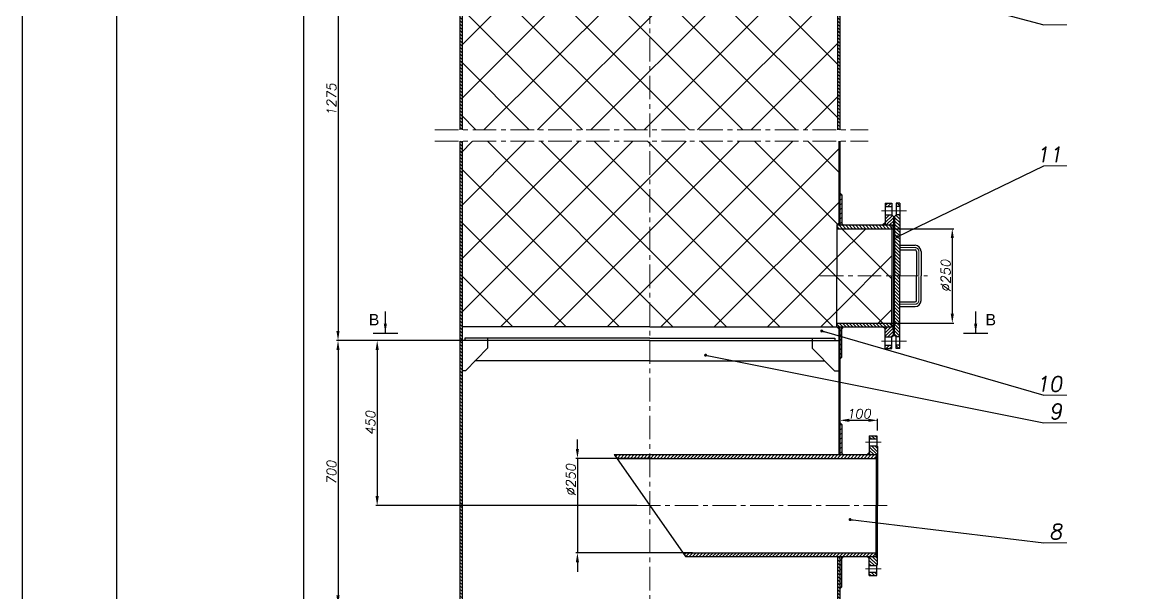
# Model space of a CAD drawing. Header units: inches. Extents: x -9 to 5931, y 0 to 8400.
# Drawn here: x -9 to 2954, y 1714 to 3223 of the extents above; entities that cross this region are included whole.
import ezdxf

# ---------------------------------------------------------------- set-up
doc = ezdxf.new("R2010")
doc.units = ezdxf.units.IN
doc.header["$LTSCALE"] = 50
doc.header["$MEASUREMENT"] = 0
doc.linetypes.add('CENTER', pattern=[2, 1.25, -0.25, 0.25, -0.25])
doc.layers.get('0').update_dxf_attribs({"plot": 0})
for name, color, linetype, lineweight in [('Dam', 2, 'Continuous', 30), ('kthuoc', 3, 'Continuous', 13), ('manh', 4, 'Continuous', 13), ('Tam', 1, 'CENTER', 13)]:
    doc.layers.add(name, color=color, linetype=linetype, lineweight=lineweight)
doc.styles.add('chu2.5', font='txt.shx', dxfattribs={"oblique": 10, "height": 25})
doc.dimstyles.new('kichthuoc2.5', dxfattribs={"dimtxt": 25, "dimasz": 25, "dimexe": 4, "dimexo": 0, "dimgap": 5, "dimtad": 1, "dimtoh": 1, "dimdec": 0, "dimzin": 0, "dimdsep": 46, "dimtxsty": 'chu2.5', "dimcen": 5, "dimclrd": 256, "dimclre": 256, "dimclrt": 256, "dimadec": 0, "dimazin": 0, "dimtfac": 1, "dimtdec": 0, "dimtmove": 0, "dimatfit": 0, "dimfxl": 0, "dimtolj": 1, "dimtzin": 0, "dimarcsym": 0})
pattern_1 = [(45, (18460.944, 809.528), (-4.4194174, 4.4194174), [])]
pattern_2 = [(45, (22698.5065, 301.532), (-6.1871843, 6.1871843), [])]
pattern_3 = [(45, (22698.5065, 909.528), (-6.1871843, 6.1871843), [])]
pattern_4 = [(45, (0, 594.69), (-70.7107, 70.7107), []), (135, (0, 594.69), (-70.7107, -70.7107), [])]
pattern_5 = [(135, (18460.944, 909.528), (-4.4194174, -4.4194174), [])]
pattern_6 = [(45, (18460.944, 909.528), (-4.4194174, 4.4194174), [])]
pattern_7 = [(135, (18460.944, 809.528), (-4.4194174, -4.4194174), [])]
pattern_8 = [(135, (0, 594.694), (-4.419417, -4.419417), [])]
pattern_9 = [(135, (0, 494.694), (-4.419417, -4.419417), [])]

# ---------------------------------------------------------------- blocks, each defined once
blk = doc.blocks.new('*D49')
at = {"layer": 'DEFPOINTS', "color": 0}
for p in [(2155.2, 2169.8), (2255.2, 2169.8), (2255.2, 2143)]:
    blk.add_point(p, dxfattribs=at)
at = {"layer": 'manh', "lineweight": -2}
for p, q in [((2155.2, 2169.8), (2155.2, 2165.8)), ((2180.2, 2169.8), (2230.2, 2169.8)), ((2255.2, 2143), (2255.2, 2173.8))]:
    blk.add_line(p, q, dxfattribs=at)
at = {"layer": 'manh'}
for points in [[(2180.2, 2174), (2180.2, 2165.7), (2155.2, 2169.8)], [(2230.2, 2174), (2230.2, 2165.7), (2255.2, 2169.8)]]:
    blk.add_solid(points, dxfattribs=at)
at = {"layer": 'manh', "insert": (2205.2, 2187.3), "char_height": 25, "attachment_point": 5, "style": 'chu2.5'}
blk.add_mtext('\\A1;100', dxfattribs=at)
blk = doc.blocks.new('*D19')
at = {"layer": 'DEFPOINTS', "color": 0}
for p in [(1082.7, 7549.3), (735, 581.1), (961.2, 581.1)]:
    blk.add_point(p, dxfattribs=at)
at = {"layer": 'manh', "lineweight": -2}
for p, q in [((1082.7, 7549.3), (731, 7549.3)), ((735, 7524.3), (735, 606.1)), ((961.2, 581.1), (731, 581.1))]:
    blk.add_line(p, q, dxfattribs=at)
at = {"layer": 'manh'}
for points in [[(730.8, 7524.3), (739.1, 7524.3), (735, 7549.3)], [(730.8, 606.1), (739.1, 606.1), (735, 581.1)]]:
    blk.add_solid(points, dxfattribs=at)
at = {"layer": 'manh', "insert": (717.5, 4065.2), "char_height": 25, "attachment_point": 5, "rotation": 90, "style": 'chu2.5'}
blk.add_mtext('\\A1;9000', dxfattribs=at)
blk = doc.blocks.new('*D17')
at = {"layer": 'DEFPOINTS', "color": 0}
for p in [(1264.3, 2381.1), (826.5, 1681.1), (1214, 1681.1)]:
    blk.add_point(p, dxfattribs=at)
at = {"layer": 'manh', "lineweight": -2}
for p, q in [((1264.3, 2381.1), (822.5, 2381.1)), ((826.5, 2356.1), (826.5, 1706.1)), ((1214, 1681.1), (822.5, 1681.1))]:
    blk.add_line(p, q, dxfattribs=at)
at = {"layer": 'manh'}
for points in [[(822.3, 2356.1), (830.6, 2356.1), (826.5, 2381.1)], [(822.3, 1706.1), (830.6, 1706.1), (826.5, 1681.1)]]:
    blk.add_solid(points, dxfattribs=at)
at = {"layer": 'manh', "insert": (809, 2031.1), "char_height": 25, "attachment_point": 5, "rotation": 90, "style": 'chu2.5'}
blk.add_mtext('\\A1;700', dxfattribs=at)
blk = doc.blocks.new('*D16')
at = {"layer": 'DEFPOINTS', "color": 0}
for p in [(852.7, 3656.1), (826.5, 2381.1), (1264.3, 2381.1)]:
    blk.add_point(p, dxfattribs=at)
at = {"layer": 'manh', "lineweight": -2}
for p, q in [((852.7, 3656.1), (822.5, 3656.1)), ((826.5, 3631.1), (826.5, 2406.1)), ((1264.3, 2381.1), (822.5, 2381.1))]:
    blk.add_line(p, q, dxfattribs=at)
at = {"layer": 'manh'}
for points in [[(822.3, 3631.1), (830.6, 3631.1), (826.5, 3656.1)], [(822.3, 2406.1), (830.6, 2406.1), (826.5, 2381.1)]]:
    blk.add_solid(points, dxfattribs=at)
at = {"layer": 'manh', "insert": (809, 3018.6), "char_height": 25, "attachment_point": 5, "rotation": 90, "style": 'chu2.5'}
blk.add_mtext('\\A1;1275', dxfattribs=at)
blk = doc.blocks.new('*D9')
at = {"layer": 'DEFPOINTS', "color": 0}
for p in [(2168.6, 2677.1), (2155.1, 2427.1), (2452.9, 2427.1)]:
    blk.add_point(p, dxfattribs=at)
at = {"layer": 'manh', "lineweight": -2}
for p, q in [((2168.6, 2677.1), (2456.9, 2677.1)), ((2452.9, 2652.1), (2452.9, 2452.1)), ((2155.1, 2427.1), (2456.9, 2427.1))]:
    blk.add_line(p, q, dxfattribs=at)
at = {"layer": 'manh'}
for points in [[(2448.8, 2652.1), (2457.1, 2652.1), (2452.9, 2677.1)], [(2448.8, 2452.1), (2457.1, 2452.1), (2452.9, 2427.1)]]:
    blk.add_solid(points, dxfattribs=at)
at = {"layer": 'manh', "insert": (2435.4, 2552.1), "char_height": 25, "attachment_point": 5, "rotation": 90, "style": 'chu2.5'}
blk.add_mtext('\\A1;%%c250', dxfattribs=at)
blk = doc.blocks.new('*D7')
at = {"layer": 'DEFPOINTS', "color": 0}
for p in [(1654.5, 2069.1), (1460.4, 1819.1), (1764.9, 1819.1)]:
    blk.add_point(p, dxfattribs=at)
at = {"layer": 'manh', "lineweight": -2}
for p, q in [((1460.4, 2094.1), (1460.4, 2119.1)), ((1654.5, 2069.1), (1456.4, 2069.1)), ((1460.4, 2069.1), (1460.4, 1819.1)), ((1764.9, 1819.1), (1456.4, 1819.1)), ((1460.4, 1794.1), (1460.4, 1769.1))]:
    blk.add_line(p, q, dxfattribs=at)
at = {"layer": 'manh'}
for points in [[(1456.2, 2094.1), (1464.5, 2094.1), (1460.4, 2069.1)], [(1456.2, 1794.1), (1464.5, 1794.1), (1460.4, 1819.1)]]:
    blk.add_solid(points, dxfattribs=at)
at = {"layer": 'manh', "insert": (1442.9, 2011.6), "char_height": 25, "attachment_point": 5, "rotation": 90, "style": 'chu2.5'}
blk.add_mtext('\\A1;%%c250', dxfattribs=at)
blk = doc.blocks.new('*D70')
at = {"layer": 'DEFPOINTS', "color": 0}
for p in [(1012.6, 2381.1), (930.2, 1944.1), (1617.9, 1944.1)]:
    blk.add_point(p, dxfattribs=at)
at = {"layer": 'kthuoc', "lineweight": -2}
for p, q in [((1012.6, 2381.1), (926.2, 2381.1)), ((930.2, 2356.1), (930.2, 1969.1)), ((1617.9, 1944.1), (926.2, 1944.1))]:
    blk.add_line(p, q, dxfattribs=at)
at = {"layer": 'kthuoc'}
for points in [[(926, 2356.1), (934.4, 2356.1), (930.2, 2381.1)], [(926, 1969.1), (934.4, 1969.1), (930.2, 1944.1)]]:
    blk.add_solid(points, dxfattribs=at)
at = {"layer": 'kthuoc', "insert": (912.7, 2162.6), "char_height": 25, "attachment_point": 5, "rotation": 90, "style": 'chu2.5'}
blk.add_mtext('\\A1;450', dxfattribs=at)

msp = doc.modelspace()

# ---------------------------------------------------------------- hatches: boundary and pattern name
at = {"layer": 'kthuoc'}
h = msp.add_hatch(dxfattribs=at)
h.set_pattern_fill('ANSI31', color=256, scale=50, angle=90, style=0)
h.set_pattern_definition(pattern_8)
h.paths.add_polyline_path([(1155.2, 3440.1), (1149.2, 3440.1), (1149.2, 3200.5), (1155.2, 3200.5)])
h.paths.add_polyline_path([(1155.2, 3521.1), (1149.2, 3521.1), (1149.2, 3440.1), (1155.2, 3440.1)])
h = msp.add_hatch(dxfattribs=at)
h.set_pattern_fill('ANSI31', color=256, scale=50, angle=90, style=0)
h.set_pattern_definition(pattern_8)
h.paths.add_polyline_path([(2155.2, 3440.1), (2149.2, 3440.1), (2149.2, 3200.5), (2155.2, 3200.5)])
h = msp.add_hatch(dxfattribs=at)
h.set_pattern_fill('ANSI31', color=256, scale=50, angle=90, style=0)
h.set_pattern_definition(pattern_8)
h.paths.add_polyline_path([(1155.2, 3200.5), (1149.2, 3200.5), (1149.2, 2960.8), (1155.2, 2960.8)])
h = msp.add_hatch(dxfattribs=at)
h.set_pattern_fill('ANSI31', color=256, scale=50, angle=90, style=0)
h.set_pattern_definition(pattern_8)
h.paths.add_polyline_path([(2155.2, 3200.5), (2149.2, 3200.5), (2149.2, 2960.8), (2155.2, 2960.8)])
h = msp.add_hatch(dxfattribs=at)
h.set_pattern_fill('ANSI31', color=256, scale=50, angle=90, style=0)
h.set_pattern_definition(pattern_8)
h.paths.add_polyline_path([(1155.2, 2960.8), (1149.2, 2960.8), (1149.2, 2939), (1155.2, 2939)])
h = msp.add_hatch(dxfattribs=at)
h.set_pattern_fill('ANSI31', color=256, scale=50, angle=90, style=0)
h.set_pattern_definition(pattern_8)
h.paths.add_polyline_path([(2155.2, 2960.8), (2149.2, 2960.8), (2149.2, 2939), (2155.2, 2939)])
h = msp.add_hatch(dxfattribs=at)
h.set_pattern_fill('ANSI31', color=256, scale=50, angle=90, style=0)
h.set_pattern_definition(pattern_8)
h.paths.add_polyline_path([(1155.2, 2908.5), (1149.2, 2908.5), (1149.2, 2721.2), (1155.2, 2721.2)])
h = msp.add_hatch(dxfattribs=at)
h.set_pattern_fill('ANSI31', color=256, scale=50, angle=90, style=0)
h.set_pattern_definition(pattern_8)
h.paths.add_polyline_path([(2155.2, 2908.5), (2152.2, 2908.5), (2152.2, 2721.2), (2155.2, 2721.2)])
for points in [[(2155.2, 2772.3), (2160.2, 2767.1), (2155.2, 2767.1)], [(2151.2, 2691.2), (2151.2, 2687.1), (2147.2, 2687.1)], [(2160.2, 2691.2), (2164.2, 2687.1), (2160.2, 2687.1)], [(2275.2, 2693.1), (2269.2, 2687.1), (2275.2, 2687.1)], [(2297.2, 2687.1), (2293.2, 2687.1), (2293.2, 2683.1)], [(2151.2, 2412.9), (2151.2, 2417.1), (2147.2, 2417.1)], [(2160.2, 2412.9), (2164.2, 2417.1), (2160.2, 2417.1)], [(2275.2, 2411.1), (2269.2, 2417.1), (2275.2, 2417.1)], [(2297.2, 2417.1), (2293.2, 2417.1), (2293.2, 2421.1)], [(2155.2, 2331.8), (2160.2, 2337.1), (2155.2, 2337.1)], [(2155.2, 2164.3), (2160.2, 2159.1), (2155.2, 2159.1)], [(2160.2, 2083.2), (2164.2, 2079.1), (2160.2, 2079.1)], [(2233.2, 2085.1), (2227.2, 2079.1), (2233.2, 2079.1)], [(2255.2, 2079.1), (2251.2, 2079.1), (2251.2, 2075.1)], [(2160.2, 1804.9), (2164.2, 1809.1), (2160.2, 1809.1)], [(2233.2, 1803.1), (2227.2, 1809.1), (2233.2, 1809.1)], [(2255.2, 1809.1), (2251.2, 1809.1), (2251.2, 1813.1)], [(2155.2, 1723.8), (2160.2, 1729.1), (2155.2, 1729.1)]]:
    msp.add_hatch(color=256, dxfattribs=at).paths.add_polyline_path(points)
h = msp.add_hatch(dxfattribs=at)
h.set_pattern_fill('ANSI31', color=256, scale=50, style=0)
h.set_pattern_definition(pattern_6)
h.paths.add_polyline_path([(2293.2, 2744.6), (2275.2, 2744.6), (2275.2, 2735.6), (2293.2, 2735.6)])
h.paths.add_polyline_path([(2297.2, 2709.6), (2293.2, 2713.6), (2275.2, 2713.6), (2275.2, 2687.1), (2297.2, 2687.1)])
h = msp.add_hatch(dxfattribs=at)
h.set_pattern_fill('ANSI31', color=256, scale=50, angle=90, style=0)
h.set_pattern_definition(pattern_5)
h.paths.add_polyline_path([(2304.2, 2744.6), (2304.2, 2735.6), (2314.2, 2735.6), (2314.2, 2744.6)])
h = msp.add_hatch(dxfattribs=at)
h.set_pattern_fill('ANSI31', color=256, scale=50, angle=90, style=0)
h.set_pattern_definition(pattern_8)
h.paths.add_polyline_path([(1155.2, 2721.2), (1149.2, 2721.2), (1149.2, 2481.6), (1155.2, 2481.6)])
h = msp.add_hatch(dxfattribs=at)
h.set_pattern_fill('ANSI31', color=256, scale=50, angle=90, style=0)
h.set_pattern_definition(pattern_8)
h.paths.add_polyline_path([(2155.2, 2721.2), (2152.2, 2721.2), (2152.2, 2687.1), (2155.2, 2687.1)])
h = msp.add_hatch(dxfattribs=at)
h.set_pattern_fill('ANSI37', color=256, scale=15, style=0)
h.set_pattern_definition([(315, (0, 4509.428), (-1.3258252, -1.3258252), []), (225, (0, 4509.428), (-1.3258252, 1.3258252), [])])
h.paths.add_polyline_path([(2300.2, 2687.1), (2297.2, 2687.1), (2297.2, 2709.6), (2300.2, 2709.6)])
h = msp.add_hatch(dxfattribs=at)
h.set_pattern_fill('ANSI31', color=256, scale=50, angle=90, style=0)
h.set_pattern_definition(pattern_5)
h.paths.add_polyline_path([(2300.2, 2552.1), (2314.2, 2552.1), (2314.2, 2713.6), (2304.2, 2713.6), (2300.2, 2709.6)])
h = msp.add_hatch(dxfattribs=at)
h.set_pattern_fill('ANSI31', color=256, scale=50, style=0)
h.set_pattern_definition([(135, (2826.6445, -3873.7904), (4.4194174, 4.4194174), [])])
h.paths.add_polyline_path([(2147.2, 2687.1), (2147.2, 2677.1), (2293.2, 2677.1), (2293.2, 2687.1)])
h = msp.add_hatch(dxfattribs=at)
h.set_pattern_fill('ANSI31', color=256, scale=50, angle=90, style=0)
h.set_pattern_definition(pattern_5)
h.paths.add_polyline_path([(2300.2, 2394.6), (2304.2, 2390.6), (2314.2, 2390.6), (2314.2, 2552.1), (2300.2, 2552.1)])
h = msp.add_hatch(dxfattribs=at)
h.set_pattern_fill('ANSI31', color=256, scale=50, angle=90, style=0)
h.set_pattern_definition(pattern_8)
h.paths.add_polyline_path([(1155.2, 2481.6), (1149.2, 2481.6), (1149.2, 2241.9), (1155.2, 2241.9)])
h = msp.add_hatch(dxfattribs=at)
h.set_pattern_fill('ANSI31', color=256, scale=50, style=0)
h.set_pattern_definition([(135, (2826.6445, -3823.7904), (4.4194174, 4.4194174), [])])
h.paths.add_polyline_path([(2147.2, 2427.1), (2147.2, 2417.1), (2293.2, 2417.1), (2293.2, 2427.1)])
h = msp.add_hatch(dxfattribs=at)
h.set_pattern_fill('ANSI31', color=256, scale=50, style=0)
h.set_pattern_definition(pattern_6)
h.paths.add_polyline_path([(2293.2, 2368.6), (2275.2, 2368.6), (2275.2, 2359.6), (2293.2, 2359.6)])
h.paths.add_polyline_path([(2275.2, 2390.6), (2293.2, 2390.6), (2297.2, 2394.6), (2297.2, 2417.1), (2275.2, 2417.1)])
h = msp.add_hatch(dxfattribs=at)
h.set_pattern_fill('ANSI37', color=256, scale=15, style=0)
h.set_pattern_definition([(45, (0, 594.6938), (-1.3258252, 1.3258252), []), (135, (0, 594.6938), (-1.3258252, -1.3258252), [])])
h.paths.add_polyline_path([(2300.2, 2417.1), (2297.2, 2417.1), (2297.2, 2394.6), (2300.2, 2394.6)])
h = msp.add_hatch(dxfattribs=at)
h.set_pattern_fill('ANSI31', color=256, scale=50, angle=90, style=0)
h.set_pattern_definition(pattern_5)
h.paths.add_polyline_path([(2314.2, 2359.6), (2314.2, 2368.6), (2304.2, 2368.6), (2304.2, 2359.6)])
h = msp.add_hatch(dxfattribs=at)
h.set_pattern_fill('ANSI31', color=256, scale=50, angle=90, style=0)
h.set_pattern_definition(pattern_8)
h.paths.add_polyline_path([(1155.2, 2243.9), (1149.2, 2243.9), (1149.2, 2139.8), (1155.2, 2139.8)])
h = msp.add_hatch(dxfattribs=at)
h.set_pattern_fill('ANSI31', color=256, scale=50, angle=90, style=0)
h.set_pattern_definition(pattern_9)
h.paths.add_polyline_path([(1155.2, 2141.9), (1149.2, 2141.9), (1149.2, 1902.3), (1155.2, 1902.3)])
h = msp.add_hatch(dxfattribs=at)
h.set_pattern_fill('ANSI31', color=256, scale=50, angle=90, style=0)
h.set_pattern_definition(pattern_7)
h.paths.add_polyline_path([(2252.7, 2129.1), (2233.2, 2129.1), (2233.2, 2120.6), (2252.7, 2120.6)])
h.paths.add_polyline_path([(2255.2, 2100.1), (2252.7, 2102.6), (2233.2, 2102.6), (2233.2, 2079.1), (2255.2, 2079.1)])
h = msp.add_hatch(dxfattribs=at)
h.set_pattern_fill('ANSI31', color=256, scale=50, style=0)
h.set_pattern_definition(pattern_1)
h.paths.add_polyline_path([(2156.1, 2079.1), (1652.2, 2079.1), (1652.2, 2069.1), (2156.7, 2069.1)])
h.paths.add_polyline_path([(1652.2, 2079.1), (1557.7, 2079.1), (1564.7, 2069.1), (1652.2, 2069.1)])
h = msp.add_hatch(dxfattribs=at)
h.set_pattern_fill('ANSI31', color=256, scale=50, style=0)
h.set_pattern_definition(pattern_1)
h.paths.add_polyline_path([(2155.2, 2079.1), (2155.2, 2069.1), (2251.2, 2069.1), (2251.2, 2079.1)])
h = msp.add_hatch(dxfattribs=at)
h.set_pattern_fill('ANSI31', color=256, scale=50, angle=90, style=0)
h.set_pattern_definition(pattern_9)
h.paths.add_polyline_path([(1155.2, 1902.3), (1149.2, 1902.3), (1149.2, 1681.1), (1155.2, 1681.1)])
h = msp.add_hatch(dxfattribs=at)
h.set_pattern_fill('ANSI31', color=256, scale=50, style=0)
h.set_pattern_definition(pattern_1)
h.paths.add_polyline_path([(2251.2, 1819.1), (1739.8, 1819.1), (1746.8, 1809.1), (2251.2, 1809.1)])
h = msp.add_hatch(dxfattribs=at)
h.set_pattern_fill('ANSI31', color=256, scale=50, angle=90, style=0)
h.set_pattern_definition(pattern_9)
h.paths.add_polyline_path([(2155.2, 1809.1), (2149.2, 1809.1), (2149.2, 1681.1), (2155.2, 1681.1)])
h = msp.add_hatch(dxfattribs=at)
h.set_pattern_fill('ANSI31', color=256, scale=50, angle=90, style=0)
h.set_pattern_definition(pattern_7)
h.paths.add_polyline_path([(2233.2, 1767.6), (2233.2, 1759.1), (2252.7, 1759.1), (2252.7, 1767.6)])
h.paths.add_polyline_path([(2233.2, 1785.6), (2252.7, 1785.6), (2255.2, 1788.1), (2255.2, 1809.1), (2233.2, 1809.1)])
at = {"layer": 'manh'}
h = msp.add_hatch(dxfattribs=at)
h.set_pattern_fill('ANSI37', color=256, scale=800, style=0)
h.set_pattern_definition(pattern_4)
h.paths.add_polyline_path([(1652.2, 3531.1), (1432.3, 3531.1), (1157.2, 3531.1), (1157.2, 3521.1), (1152.2, 3521.1), (1152.2, 2939), (1652.2, 2939)])
h.paths.add_polyline_path([(2152.2, 3531.1), (1652.2, 3531.1), (1652.2, 2939), (2152.2, 2939)])
h = msp.add_hatch(dxfattribs=at)
h.set_pattern_fill('ANSI37', color=256, scale=800, style=0)
h.set_pattern_definition(pattern_4)
h.paths.add_polyline_path([(1652.2, 2908.5), (1152.2, 2908.5), (1152.2, 2417.1), (1652.2, 2417.1)])
h.paths.add_polyline_path([(2147.2, 2687.1), (2152.2, 2687.1), (2152.2, 2908.5), (1652.2, 2908.5), (1652.2, 2417.1), (2147.2, 2417.1), (2147.2, 2552.1)])
h = msp.add_hatch(dxfattribs=at)
h.set_pattern_fill('ANSI31', color=256, scale=70, style=0)
h.set_pattern_definition(pattern_3)
h.paths.add_polyline_path([(2160.2, 2767.1), (2155.2, 2767.1), (2155.2, 2687.1), (2160.2, 2687.1)])
h = msp.add_hatch(dxfattribs=at)
h.set_pattern_fill('ANSI37', color=256, scale=800, style=0)
h.set_pattern_definition(pattern_4)
h.paths.add_polyline_path([(2293.2, 2552.1), (2293.2, 2677.1), (2147.2, 2677.1), (2147.2, 2552.1)])
h.paths.add_polyline_path([(2293.2, 2427.1), (2293.2, 2552.1), (2147.2, 2552.1), (2147.2, 2427.1)])
h = msp.add_hatch(dxfattribs=at)
h.set_pattern_fill('ANSI31', color=256, scale=70, angle=90, style=0)
h.set_pattern_definition([(135, (22698.5065, 909.528), (-6.1871843, -6.1871843), [])])
h.paths.add_polyline_path([(2152.2, 2179.1), (2155.2, 2179.1), (2155.2, 2417.1), (2152.2, 2417.1)])
h = msp.add_hatch(dxfattribs=at)
h.set_pattern_fill('ANSI31', color=256, scale=70, style=0)
h.set_pattern_definition(pattern_3)
h.paths.add_polyline_path([(2160.2, 2417.1), (2155.2, 2417.1), (2155.2, 2337.1), (2160.2, 2337.1)])
h = msp.add_hatch(dxfattribs=at)
h.set_pattern_fill('ANSI31', color=256, scale=70, style=0)
h.set_pattern_definition(pattern_2)
h.paths.add_polyline_path([(2160.2, 2159.1), (2155.2, 2159.1), (2155.2, 2079.1), (2160.2, 2079.1)])
h = msp.add_hatch(dxfattribs=at)
h.set_pattern_fill('ANSI31', color=256, scale=70, style=0)
h.set_pattern_definition(pattern_2)
h.paths.add_polyline_path([(2160.2, 1809.1), (2155.2, 1809.1), (2155.2, 1729.1), (2160.2, 1729.1)])

# ---------------------------------------------------------------- linework, layer by layer
msp.add_lwpolyline([(-9.2, 0), (-9.2, 8400), (5930.8, 8400), (5930.8, 0), (-9.2, 0)], close=True)
at = {"layer": 'Dam'}
for p, q in [((240.8, 50), (240.8, 8350)), ((2149.2, 4367.1), (2149.2, 2939)), ((2155.2, 4179.6), (2155.2, 2939)), ((1149.2, 3521.1), (1149.2, 2939)), ((1155.2, 3521.1), (1155.2, 2939)), ((1149.2, 2908.5), (1149.2, 1681.1)), ((1155.2, 2908.5), (1155.2, 1685.1)), ((2152.2, 2908.5), (2152.2, 2687.1)), ((2155.2, 2908.5), (2155.2, 2687.1)), ((2155.2, 2767.1), (2160.2, 2767.1)), ((2160.2, 2767.1), (2160.2, 2687.1)), ((2275.2, 2744.6), (2293.2, 2744.6)), ((2275.2, 2744.6), (2275.2, 2687.1)), ((2275.2, 2735.6), (2293.2, 2735.6)), ((2293.2, 2744.6), (2293.2, 2713.6)), ((2304.2, 2744.6), (2304.2, 2713.6)), ((2314.2, 2744.6), (2304.2, 2744.6)), ((2314.2, 2735.6), (2304.2, 2735.6)), ((2314.2, 2744.6), (2314.2, 2552.1)), ((2275.2, 2713.6), (2293.2, 2713.6)), ((2293.2, 2713.6), (2297.2, 2709.6)), ((2297.2, 2709.6), (2300.2, 2709.6)), ((2297.2, 2709.6), (2297.2, 2552.1)), ((2297.2, 2709.6), (2297.2, 2552.1)), ((2304.2, 2713.6), (2300.2, 2709.6)), ((2300.2, 2709.6), (2300.2, 2552.1)), ((2300.2, 2709.6), (2300.2, 2552.1)), ((2314.2, 2713.6), (2304.2, 2713.6)), ((2147.2, 2687.1), (2151.2, 2691.2)), ((2147.2, 2687.1), (2297.2, 2687.1)), ((2147.2, 2687.1), (2147.2, 2552.1)), ((2147.2, 2677.1), (2293.2, 2677.1)), ((2164.2, 2687.1), (2160.2, 2691.2)), ((2275.2, 2692.3), (2269.2, 2687.1)), ((2297.2, 2687.1), (2293.2, 2683.1)), ((2293.2, 2687.1), (2293.2, 2552.1)), ((2297.2, 2687.1), (2300.2, 2687.1)), ((2314.2, 2633.1), (2354.2, 2633.1)), ((2314.2, 2621.1), (2354.2, 2621.1)), ((2358.2, 2617.1), (2358.2, 2552.1)), ((2370.2, 2617.1), (2370.2, 2552.1)), ((2147.2, 2417.1), (2147.2, 2552.1)), ((2293.2, 2417.1), (2293.2, 2552.1)), ((2297.2, 2394.6), (2297.2, 2552.1)), ((2300.2, 2394.6), (2300.2, 2552.1)), ((2314.2, 2359.6), (2314.2, 2552.1)), ((2358.2, 2487.1), (2358.2, 2552.1)), ((2370.2, 2487.1), (2370.2, 2552.1)), ((2314.2, 2483.1), (2354.2, 2483.1)), ((2314.2, 2471.1), (2354.2, 2471.1)), ((919.2, 2400.8), (984.5, 2400.8)), ((1652.2, 2417.1), (1155.2, 2417.1)), ((1652.2, 2417.1), (2152.2, 2417.1)), ((2147.2, 2427.1), (2293.2, 2427.1)), ((2147.2, 2417.1), (2151.2, 2412.9)), ((2147.2, 2417.1), (2297.2, 2417.1)), ((2152.2, 2417.1), (2152.2, 2079.1)), ((2155.2, 2417.1), (2155.2, 2079.1)), ((2164.2, 2417.1), (2160.2, 2412.9)), ((2160.2, 2337.1), (2160.2, 2417.1)), ((2275.2, 2411.8), (2269.2, 2417.1)), ((2275.2, 2359.6), (2275.2, 2417.1)), ((2297.2, 2417.1), (2293.2, 2421.1)), ((2297.2, 2417.1), (2300.2, 2417.1)), ((2482.2, 2400.8), (2547.4, 2400.8)), ((1652.2, 2381.1), (1155.2, 2381.1)), ((1652.2, 2387.1), (1162.2, 2387.1)), ((1162.2, 2387.1), (1162.2, 2381.1)), ((1222.2, 2387.1), (1222.2, 2361.2)), ((1652.2, 2387.1), (2142.2, 2387.1)), ((1652.2, 2381.1), (2152.2, 2381.1)), ((2082.2, 2387.1), (2082.2, 2361.2)), ((2142.2, 2387.1), (2142.2, 2381.1)), ((2275.2, 2390.6), (2293.2, 2390.6)), ((2293.2, 2390.6), (2297.2, 2394.6)), ((2293.2, 2359.6), (2293.2, 2390.6)), ((2297.2, 2394.6), (2300.2, 2394.6)), ((2304.2, 2390.6), (2300.2, 2394.6)), ((2314.2, 2390.6), (2304.2, 2390.6)), ((2304.2, 2359.6), (2304.2, 2390.6)), ((1163.9, 2301.1), (1222.2, 2361.2)), ((2140.6, 2301.1), (2082.2, 2361.2)), ((2275.2, 2368.6), (2293.2, 2368.6)), ((2275.2, 2359.6), (2293.2, 2359.6)), ((2314.2, 2368.6), (2304.2, 2368.6)), ((2314.2, 2359.6), (2304.2, 2359.6)), ((1652.2, 2327.1), (1189.1, 2327.1)), ((1652.2, 2327.1), (2115.4, 2327.1)), ((2155.2, 2337.1), (2160.2, 2337.1)), ((1163.9, 2301.1), (1155.2, 2301.1)), ((2140.6, 2301.1), (2152.2, 2301.1)), ((2155.2, 2159.1), (2160.2, 2159.1)), ((2160.2, 2159.1), (2160.2, 2079.1)), ((2233.2, 2129.1), (2252.7, 2129.1)), ((2233.2, 2129.1), (2233.2, 2079.1)), ((2233.2, 2120.6), (2252.7, 2120.6)), ((2252.7, 2129.1), (2252.7, 2102.6)), ((1557.7, 2079.1), (1746.8, 1809.1)), ((1557.7, 2079.1), (2255.2, 2079.1)), ((2164.2, 2079.1), (2160.2, 2083.2)), ((2233.2, 2084.3), (2227.2, 2079.1)), ((2233.2, 2102.6), (2252.7, 2102.6)), ((2255.2, 2079.1), (2251.2, 2075.1)), ((2251.2, 2079.1), (2251.2, 1944.1)), ((2252.7, 2102.6), (2255.2, 2100.1)), ((2255.2, 2100.1), (2255.2, 1944.1)), ((1564.7, 2069.1), (2251.2, 2069.1)), ((2251.2, 1809.1), (2251.2, 1944.1)), ((2255.2, 1788.1), (2255.2, 1944.1)), ((1739.8, 1819.1), (2251.2, 1819.1)), ((1746.8, 1809.1), (2255.2, 1809.1)), ((2149.2, 1809.1), (2149.2, 1685.1)), ((2155.2, 1809.1), (2155.2, 1681.1)), ((2160.2, 1729.1), (2160.2, 1809.1)), ((2164.2, 1809.1), (2160.2, 1804.9)), ((2233.2, 1803.8), (2227.2, 1809.1)), ((2233.2, 1759.1), (2233.2, 1809.1)), ((2255.2, 1809.1), (2251.2, 1813.1)), ((2233.2, 1785.6), (2252.7, 1785.6)), ((2252.7, 1785.6), (2255.2, 1788.1)), ((2252.7, 1759.1), (2252.7, 1785.6)), ((2233.2, 1767.6), (2252.7, 1767.6)), ((2233.2, 1759.1), (2252.7, 1759.1)), ((2155.2, 1729.1), (2160.2, 1729.1))]:
    msp.add_line(p, q, dxfattribs=at)
for centre, radius, start, end in [((2354.2, 2617.1), 16, 360, 90), ((2354.2, 2617.1), 4, 360, 90), ((2354.2, 2487.1), 4, 270, 0), ((2354.2, 2487.1), 16, 270, 0)]:
    msp.add_arc(centre, radius, start, end, dxfattribs=at)
at = {"layer": 'kthuoc'}
for p, q in [((2695.4, 3216.9), (2756, 3216.9)), ((2695.4, 2843.6), (2756, 2843.6)), ((2160.2, 2767.1), (2155.2, 2772.3)), ((2160.2, 2337.1), (2155.2, 2331.8)), ((2695.4, 2236.4), (2756, 2236.4)), ((2160.2, 2159.1), (2155.2, 2164.3)), ((2695.4, 2163.6), (2756, 2163.6)), ((2695.4, 1845.3), (2756, 1845.3)), ((2160.2, 1729.1), (2155.2, 1723.8))]:
    msp.add_line(p, q, dxfattribs=at)
at = {"layer": 'manh'}
for p, q in [((951.8, 2400.8), (951.8, 2457.7)), ((2514.8, 2400.8), (2514.8, 2457.7))]:
    msp.add_line(p, q, dxfattribs=at)
at = {"layer": 'Tam'}
for p, q in [((1652.2, 519.6), (1652.2, 7563)), ((1083.1, 2939), (2230.1, 2939)), ((1083.1, 2908.5), (2230.1, 2908.5)), ((2265.5, 2724.6), (2306.2, 2724.6)), ((2266.5, 2724.6), (2302.3, 2724.6)), ((2332, 2724.6), (2291.3, 2724.6)), ((2331, 2724.6), (2295.2, 2724.6)), ((2314.2, 2627.1), (2354.2, 2627.1)), ((2364.2, 2617.1), (2364.2, 2552.1)), ((2102.5, 2552.1), (2387.6, 2552.1)), ((2364.2, 2487.1), (2364.2, 2552.1)), ((2314.2, 2477.1), (2354.2, 2477.1)), ((2265.5, 2379.6), (2306.2, 2379.6)), ((2266.5, 2379.6), (2302.3, 2379.6)), ((2332, 2379.6), (2291.3, 2379.6)), ((2331, 2379.6), (2295.2, 2379.6)), ((2223.5, 2111.6), (2264.2, 2111.6)), ((1617.9, 1944.1), (2289.5, 1944.1)), ((2223.5, 1776.6), (2264.2, 1776.6))]:
    msp.add_line(p, q, dxfattribs=at)
for centre, start, end in [((2354.2, 2617.1), 360, 90), ((2354.2, 2487.1), 270, 0)]:
    msp.add_arc(centre, 10, start, end, dxfattribs=at)

# ---------------------------------------------------------------- texts
at = {"layer": 'manh', "char_height": 40, "attachment_point": 9, "style": 'chu2.5'}
for s, insert in [('11', (2743.6, 2853.2)), ('10', (2743.6, 2246)), ('9', (2743.6, 2173.3)), ('8', (2743.6, 1854.9))]:
    msp.add_mtext(s, dxfattribs=dict(at, insert=insert))
at = {"layer": 'manh', "char_height": 30, "width": 272.762, "attachment_point": 4}
for insert in [(908, 2436.3), (2540.8, 2436.3)]:
    msp.add_mtext('{\\f.VnArial|b0|i0|c0|p34;B}', dxfattribs=dict(at, insert=insert))

# ---------------------------------------------------------------- dimensions: what is measured, and where the dimension line sits
at = {"layer": 'kthuoc'}
dim = msp.add_linear_dim(base=(930.2, 1944.1), p1=(1012.6, 2381.1), p2=(1617.9, 1944.1), angle=90, text='450', dimstyle='kichthuoc2.5', dxfattribs=at)
dim.commit()
dim.dimension.update_dxf_attribs({"geometry": '*D70', "text_midpoint": (912.7, 2162.6)})
at = {"layer": 'manh'}
for base, p1, p2, text, picture, middle in [((735, 581.1), (1082.7, 7549.3), (961.2, 581.1), '9000', '*D19', (717.5, 4065.2)), ((2452.9, 2427.1), (2168.6, 2677.1), (2155.1, 2427.1), '%%c<>', '*D9', (2435.4, 2552.1))]:
    dim = msp.add_linear_dim(base=base, p1=p1, p2=p2, angle=90, text=text, dimstyle='kichthuoc2.5', dxfattribs=at)
    dim.commit()
    dim.dimension.update_dxf_attribs({"geometry": picture, "text_midpoint": middle})
for base, p1, p2, picture, middle in [((826.5, 2381.1), (852.7, 3656.1), (1264.3, 2381.1), '*D16', (809, 3018.6)), ((826.5, 1681.1), (1264.3, 2381.1), (1214, 1681.1), '*D17', (809, 2031.1))]:
    dim = msp.add_linear_dim(base=base, p1=p1, p2=p2, angle=90, dimstyle='kichthuoc2.5', override={"dimtmove": 1}, dxfattribs=at)
    dim.commit()
    dim.dimension.update_dxf_attribs({"geometry": picture, "text_midpoint": middle})
dim = msp.add_linear_dim(base=(2255.2, 2169.8), p1=(2155.2, 2169.8), p2=(2255.2, 2143), dimstyle='kichthuoc2.5', dxfattribs=at)
dim.commit()
dim.dimension.update_dxf_attribs({"geometry": '*D49', "text_midpoint": (2205.2, 2187.3)})
dim = msp.add_linear_dim(base=(1460.4, 1819.1), p1=(1654.5, 2069.1), p2=(1764.9, 1819.1), angle=90, text='%%c<>', dimstyle='kichthuoc2.5', dxfattribs=at)
dim.commit()
dim.dimension.update_dxf_attribs({"geometry": '*D7', "text_midpoint": (1460.4, 2011.6), "dimtype": 160})

# ---------------------------------------------------------------- leaders
at = {"layer": 'kthuoc'}
for points in [[(2028.9, 3394.6), (2695.4, 3216.9)], [(2307.2, 2655.9), (2695.4, 2843.6)], [(2107.3, 2406.3), (2695.4, 2236.4)], [(1799.8, 2342.2), (2695.4, 2163.6)], [(2182.2, 1907), (2695.4, 1845.3)]]:
    msp.add_leader(points, dimstyle='kichthuoc2.5', override={"dimasz": 8, "dimtad": 0, "dimldrblk": 'Dot'}, dxfattribs=at)
at = {"layer": 'manh'}
for points in [[(951.8, 2400.8), (951.8, 2457.7)], [(2514.8, 2400.8), (2514.8, 2457.7)]]:
    msp.add_leader(points, dimstyle='kichthuoc2.5', override={"dimgap": 5, "dimtad": 0}, dxfattribs=at)

doc.saveas('drawing.dxf')
